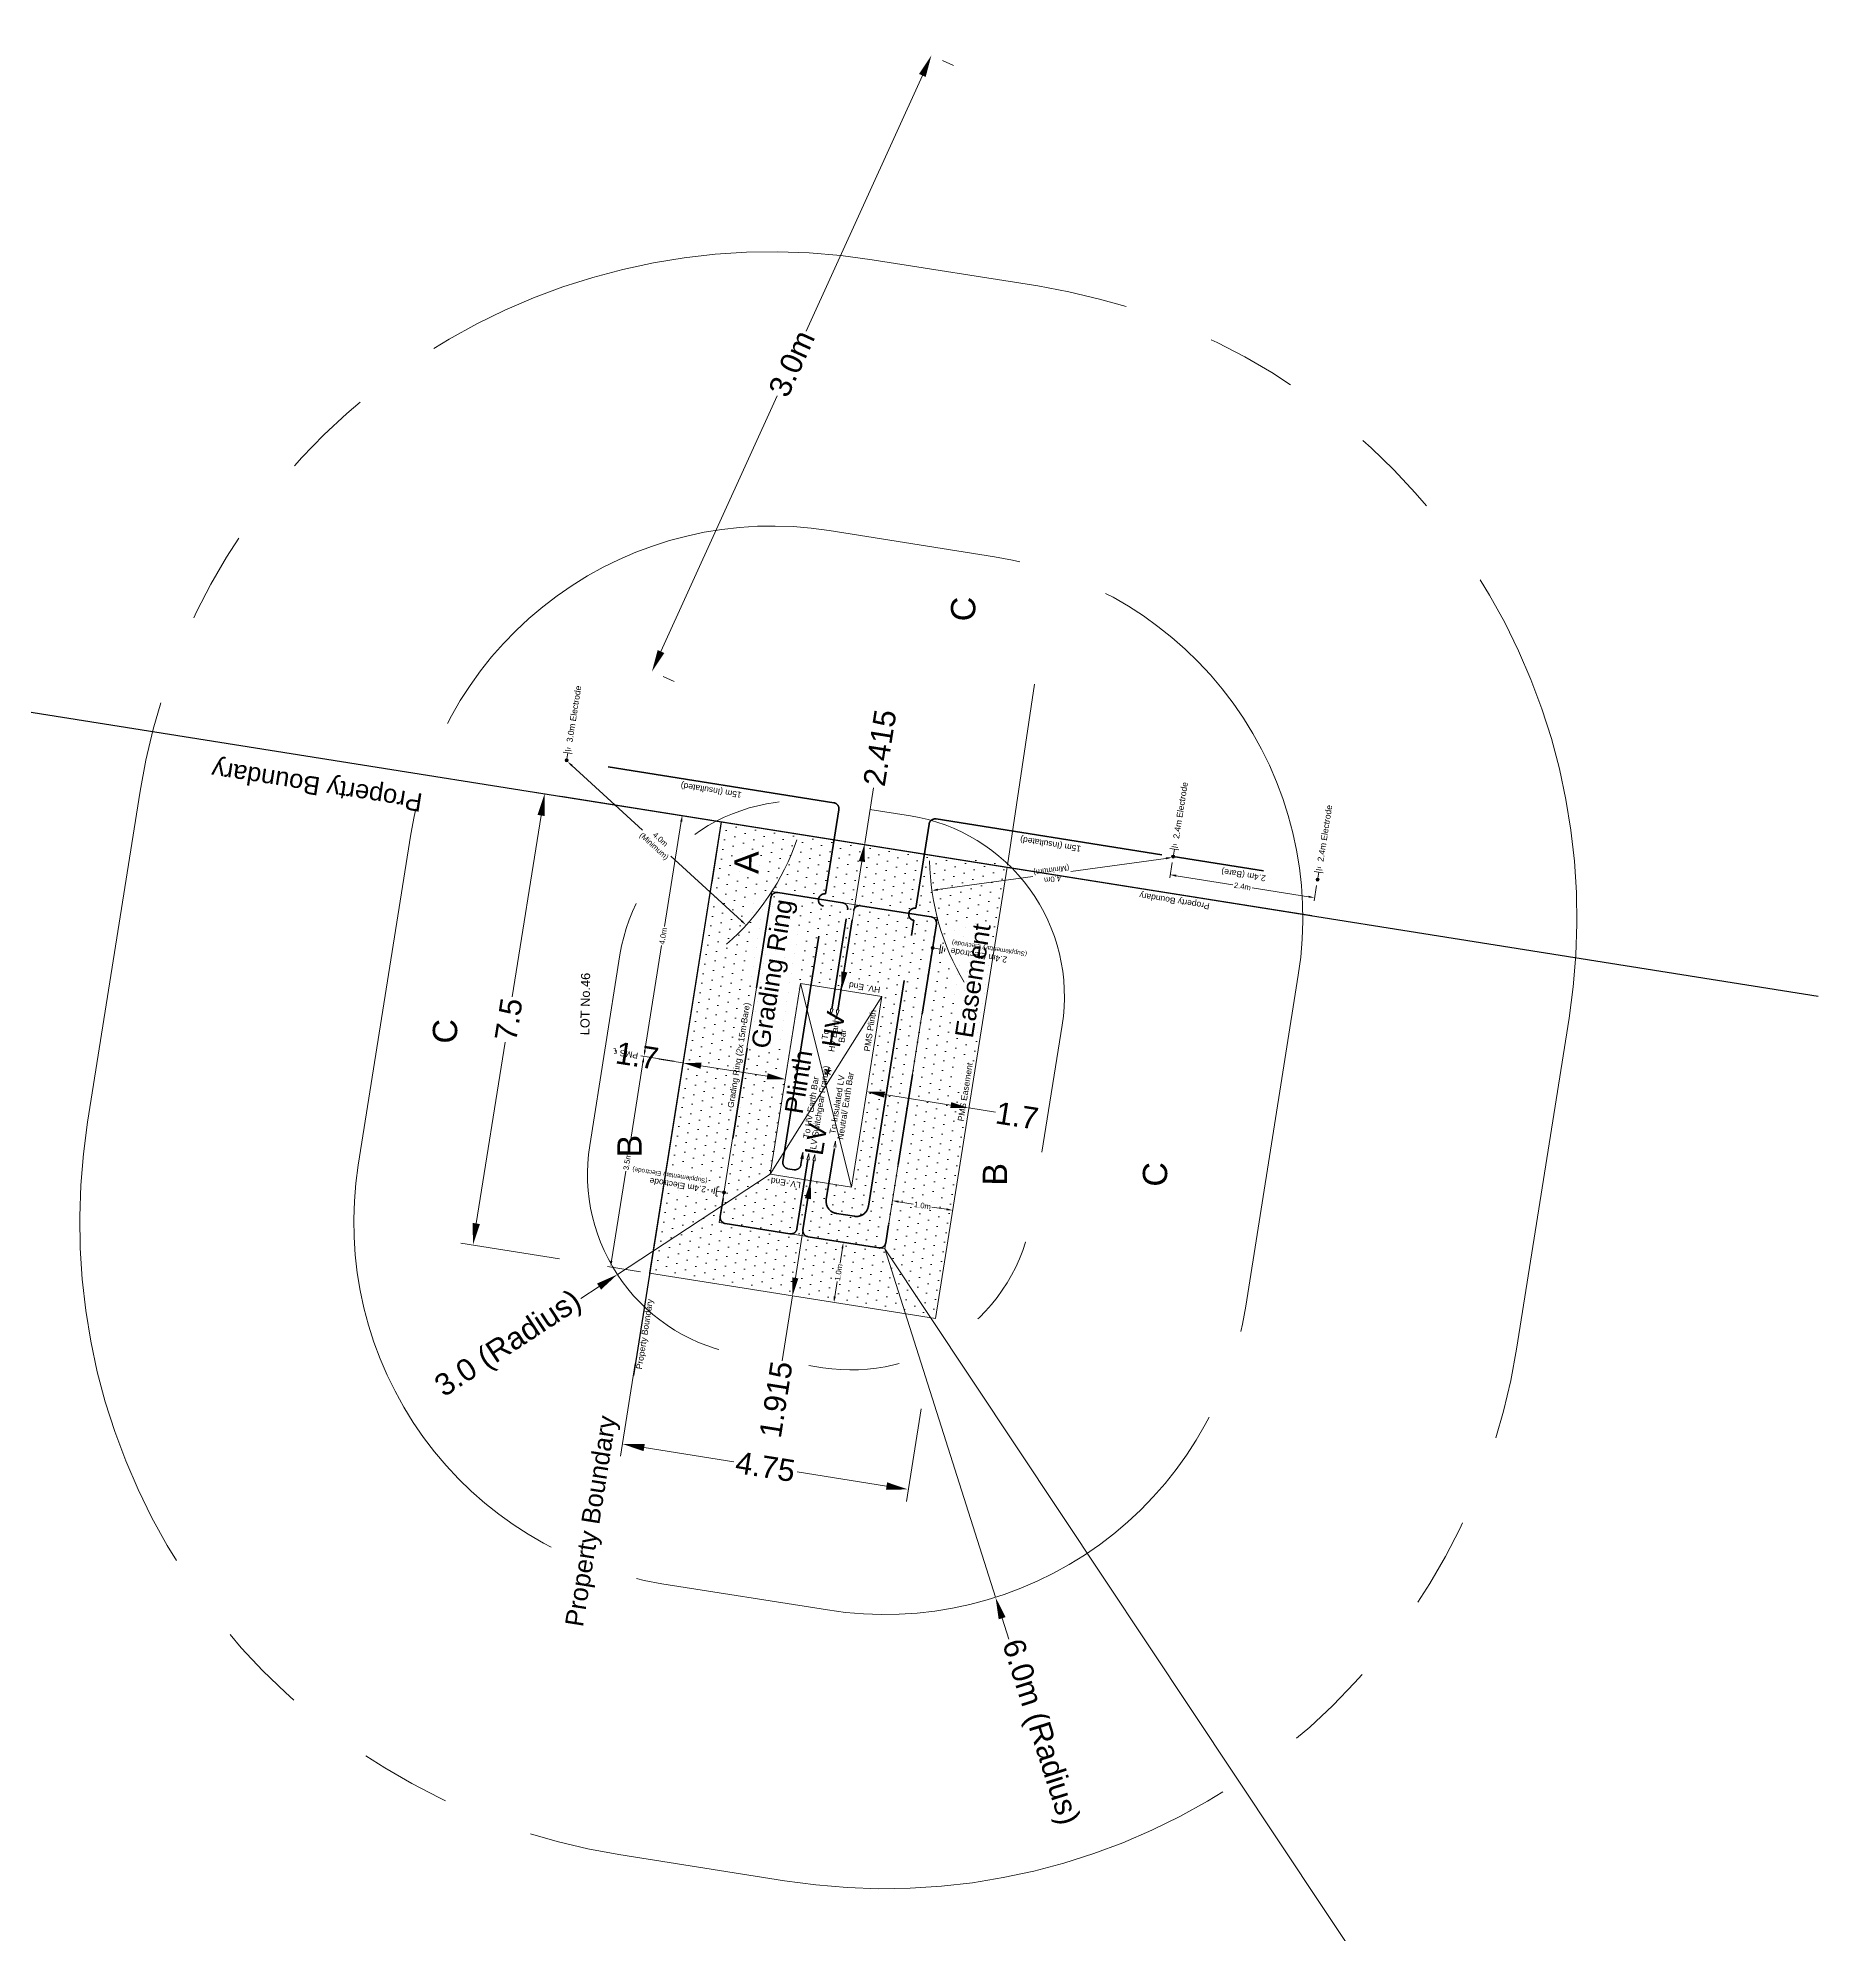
# Model space of a CAD drawing. Header units: metres. Extents: x 268626 to 271256, y 6186812 to 6188765.
# Drawn here: x 270674.22 to 270703.75, y 6187497.05 to 6187528.16 of the extents above; entities that cross this region are included whole.
import ezdxf

# ---------------------------------------------------------------- set-up
doc = ezdxf.new("R2010")
doc.units = ezdxf.units.M
for name, pattern in [('Dash', [5, 3, -2]), ('PHANTOM', [2.5, 1.25, -0.25, 0.25, -0.25, 0.25, -0.25]), ('PHANTOMX2', [5, 2.5, -0.5, 0.5, -0.5, 0.5, -0.5])]:
    doc.linetypes.add(name, pattern=pattern)
doc.layers.add('_User Miscellaneous10', color=252, linetype='Continuous', lineweight=13, plot=False, transparency=0.5)
doc.layers.add('_User Miscellaneous7', color=91, linetype='Continuous', lineweight=13)
doc.layers.add('_User Miscellaneous9', color=65, linetype='Continuous', lineweight=13)
doc.layers.add('Notes', color=7, linetype='Continuous')
doc.styles.add('iecARIAL', font='arial.ttf', dxfattribs={"height": 2})
doc.styles.get("Standard").update_dxf_attribs({"font": 'arial.ttf'})
doc.linetypes.add('Cable E UG', pattern='A,6,-0.5,["E",Standard,S=1.7,R=0,X=0.5,Y=-1],-2.9', length=9.4)
doc.dimstyles.new('1.8mm_1_200 (Easements)', dxfattribs={"dimtxt": 0.36, "dimasz": 0.36, "dimexe": 0.2, "dimexo": 0.4, "dimgap": 0.05, "dimtad": 0, "dimlfac": -1, "dimzin": 12, "dimdsep": 46, "dimtxsty": 'Standard', "dimcen": 1, "dimclrd": 7, "dimclre": 7, "dimclrt": 7, "dimadec": 1, "dimazin": 3, "dimtfac": 1, "dimtmove": 0, "dimatfit": 3, "dimfxl": 1, "dimtolj": 1, "dimtzin": 0, "dimlwd": -1, "dimlwe": -1, "dimarcsym": 0})
doc.dimstyles.new('1.8mm_1_50 (Earthing)', dxfattribs={"dimtxt": 0.09, "dimasz": 0.1, "dimexe": 0.05, "dimexo": 0.15, "dimgap": 0.025, "dimtad": 0, "dimtoh": 1, "dimdec": 3, "dimlfac": -1, "dimzin": 12, "dimdsep": 46, "dimtxsty": 'Standard', "dimcen": 1, "dimclrd": 7, "dimclre": 7, "dimclrt": 7, "dimadec": 3, "dimazin": 2, "dimtfac": 1, "dimtdec": 3, "dimtmove": 0, "dimatfit": 3, "dimfxl": 1, "dimtolj": 1, "dimtzin": 0, "dimlwd": -1, "dimlwe": -1, "dimarcsym": 0})

# ---------------------------------------------------------------- blocks, each defined once
blk = doc.blocks.new('*D281')
at = {"layer": '_User Miscellaneous7', "color": 0, "transparency": 16777216}
for p, q in [((270684.659, 6187511.373), (270684.117, 6187511.459)), ((270684.15, 6187511.352), (270683.916, 6187509.879)), ((270683.633, 6187508.093), (270683.867, 6187509.567)), ((270684.11, 6187507.916), (270683.567, 6187508.002))]:
    blk.add_line(p, q, dxfattribs=at)
for points in [[(270684.134, 6187511.355), (270684.167, 6187511.35), (270684.166, 6187511.451)], [(270683.616, 6187508.096), (270683.649, 6187508.09), (270683.617, 6187507.994)]]:
    blk.add_solid(points, dxfattribs=at)
at = {"layer": 'Defpoints', "color": 0, "transparency": 16777216}
for p in [(270684.166, 6187511.451), (270684.807, 6187511.349), (270684.258, 6187507.892)]:
    blk.add_point(p, dxfattribs=at)
at = {"layer": '_User Miscellaneous7', "color": 0, "transparency": 16777216, "insert": (270683.891, 6187509.723), "char_height": 0.09, "attachment_point": 5, "rotation": 80.9737}
blk.add_mtext('\\A1;3.5m', dxfattribs=at)
blk = doc.blocks.new('*D282')
at = {"layer": '_User Miscellaneous7', "color": 0, "transparency": 16777216}
for p, q in [((270685.287, 6187515.323), (270684.744, 6187515.409)), ((270684.778, 6187515.303), (270684.505, 6187513.584)), ((270684.182, 6187511.55), (270684.455, 6187513.268)), ((270684.659, 6187511.373), (270684.117, 6187511.459))]:
    blk.add_line(p, q, dxfattribs=at)
for points in [[(270684.761, 6187515.305), (270684.794, 6187515.3), (270684.793, 6187515.401)], [(270684.165, 6187511.552), (270684.198, 6187511.547), (270684.166, 6187511.451)]]:
    blk.add_solid(points, dxfattribs=at)
at = {"layer": 'Defpoints', "color": 0, "transparency": 16777216}
for p in [(270684.793, 6187515.401), (270685.435, 6187515.3), (270684.807, 6187511.349)]:
    blk.add_point(p, dxfattribs=at)
at = {"layer": '_User Miscellaneous7', "color": 0, "transparency": 16777216, "insert": (270684.48, 6187513.426), "char_height": 0.09, "attachment_point": 5, "rotation": 80.9737}
blk.add_mtext('\\A1;4.0m', dxfattribs=at)
blk = doc.blocks.new('*D283')
at = {"layer": '_User Miscellaneous7', "color": 0, "transparency": 16777216}
for p, q in [((270692.734, 6187514.7), (270691.175, 6187514.487)), ((270688.991, 6187514.188), (270690.55, 6187514.401))]:
    blk.add_line(p, q, dxfattribs=at)
for points in [[(270692.732, 6187514.717), (270692.736, 6187514.684), (270692.833, 6187514.714)], [(270688.989, 6187514.204), (270688.993, 6187514.171), (270688.892, 6187514.174)]]:
    blk.add_solid(points, dxfattribs=at)
at = {"layer": 'Defpoints', "color": 0, "transparency": 16777216}
for p in [(270692.833, 6187514.714), (270692.833, 6187514.714), (270688.892, 6187514.174)]:
    blk.add_point(p, dxfattribs=at)
at = {"layer": '_User Miscellaneous7', "color": 0, "transparency": 16777216, "insert": (270690.862, 6187514.444), "char_height": 0.09, "attachment_point": 5, "rotation": 187.7929}
blk.add_mtext('\\A1;4.0m\\P(Minimum)', dxfattribs=at)
blk = doc.blocks.new('*U258')
at = {"layer": '_User Miscellaneous7'}
h = blk.add_hatch(color=256, dxfattribs=at)
h.dxf.hatch_style = 1
h.paths.add_polyline_path([(0, 0.025, 1), (0, -0.025, 1)])
h = blk.add_hatch(color=256, dxfattribs=at)
h.dxf.hatch_style = 1
h.paths.add_polyline_path([(0, 0.025, 1), (0, -0.025, 1)])
for p, q in [((0.025, 0), (0.125, 0)), ((0.125, -0.075), (0.125, 0.075)), ((0.1625, -0.05), (0.1625, 0.05)), ((0.2, -0.025), (0.2, 0.025))]:
    blk.add_line(p, q, dxfattribs=at)
blk.add_circle((0, 0), 0.025, dxfattribs=at)
at = {"layer": '_User Miscellaneous7', "color": 7, "insert": (0.3, 0), "char_height": 0.1, "attachment_point": 4, "style": 'iecARIAL'}
blk.add_mtext('2.4m Electrode', dxfattribs=at)
blk = doc.blocks.new('*D284')
at = {"layer": '_User Miscellaneous7', "color": 0, "transparency": 16777216}
for p, q in [((270682.984, 6187516.222), (270684.144, 6187515.161)), ((270685.769, 6187513.673), (270684.609, 6187514.734))]:
    blk.add_line(p, q, dxfattribs=at)
for points in [[(270682.995, 6187516.235), (270682.973, 6187516.21), (270682.91, 6187516.29)], [(270685.78, 6187513.685), (270685.757, 6187513.66), (270685.842, 6187513.605)]]:
    blk.add_solid(points, dxfattribs=at)
at = {"layer": 'Defpoints', "color": 0, "transparency": 16777216}
for p in [(270682.91, 6187516.29), (270682.91, 6187516.29), (270685.842, 6187513.605)]:
    blk.add_point(p, dxfattribs=at)
at = {"layer": '_User Miscellaneous7', "color": 0, "transparency": 16777216, "insert": (270684.376, 6187514.948), "char_height": 0.09, "attachment_point": 5, "rotation": 317.5223}
blk.add_mtext('\\A1;4.0m\\P(Minimum)', dxfattribs=at)
blk = doc.blocks.new('*D285')
at = {"layer": '_User Miscellaneous7', "color": 0, "transparency": 16777216}
for p, q in [((270687.424, 6187508.301), (270687.385, 6187508.058)), ((270687.298, 6187507.511), (270687.337, 6187507.754))]:
    blk.add_line(p, q, dxfattribs=at)
for points in [[(270687.407, 6187508.303), (270687.44, 6187508.298), (270687.44, 6187508.4)], [(270687.282, 6187507.513), (270687.315, 6187507.508), (270687.283, 6187507.412)]]:
    blk.add_solid(points, dxfattribs=at)
at = {"layer": 'Defpoints', "color": 0, "transparency": 16777216}
for p in [(270687.44, 6187508.4), (270687.44, 6187508.4), (270687.283, 6187507.412)]:
    blk.add_point(p, dxfattribs=at)
at = {"layer": '_User Miscellaneous7', "color": 0, "transparency": 16777216, "insert": (270687.361, 6187507.906), "char_height": 0.09, "attachment_point": 5, "rotation": 80.9737}
blk.add_mtext('\\A1;1.0m', dxfattribs=at)
blk = doc.blocks.new('*D286')
at = {"layer": '_User Miscellaneous7', "color": 0, "transparency": 16777216}
for p, q in [((270688.343, 6187509.066), (270688.586, 6187509.027)), ((270689.133, 6187508.941), (270688.89, 6187508.979))]:
    blk.add_line(p, q, dxfattribs=at)
for points in [[(270688.346, 6187509.083), (270688.34, 6187509.05), (270688.244, 6187509.082)], [(270689.136, 6187508.957), (270689.13, 6187508.924), (270689.232, 6187508.925)]]:
    blk.add_solid(points, dxfattribs=at)
at = {"layer": 'Defpoints', "color": 0, "transparency": 16777216}
for p in [(270688.276, 6187509.279), (270688.244, 6187509.082), (270689.263, 6187509.122)]:
    blk.add_point(p, dxfattribs=at)
at = {"layer": '_User Miscellaneous7', "color": 0, "transparency": 16777216, "insert": (270688.738, 6187509.003), "char_height": 0.09, "attachment_point": 5, "rotation": 350.9737}
blk.add_mtext('\\A1;1.0m', dxfattribs=at)
blk = doc.blocks.new('*D287')
at = {"layer": '_User Miscellaneous7', "color": 0, "transparency": 16777216}
for p, q in [((270692.837, 6187514.63), (270692.798, 6187514.381)), ((270692.905, 6187514.415), (270693.834, 6187514.267)), ((270695.077, 6187514.07), (270694.148, 6187514.217)), ((270695.208, 6187514.253), (270695.168, 6187514.005))]:
    blk.add_line(p, q, dxfattribs=at)
for points in [[(270692.907, 6187514.431), (270692.902, 6187514.398), (270692.806, 6187514.431)], [(270695.08, 6187514.086), (270695.075, 6187514.053), (270695.176, 6187514.054)]]:
    blk.add_solid(points, dxfattribs=at)
at = {"layer": 'Defpoints', "color": 0, "transparency": 16777216}
for p in [(270692.853, 6187514.729), (270692.806, 6187514.431), (270695.223, 6187514.352)]:
    blk.add_point(p, dxfattribs=at)
at = {"layer": '_User Miscellaneous7', "color": 0, "transparency": 16777216, "insert": (270693.991, 6187514.242), "char_height": 0.09, "attachment_point": 5, "rotation": 350.9737}
blk.add_mtext('\\A1;2.4m', dxfattribs=at)
blk = doc.blocks.new('*U298')
at = {"layer": '_User Miscellaneous7'}
h = blk.add_hatch(color=256, dxfattribs=at)
h.dxf.hatch_style = 1
h.paths.add_polyline_path([(0.025, 0, 1), (-0.025, 0, 1)])
h = blk.add_hatch(color=256, dxfattribs=at)
h.dxf.hatch_style = 1
h.paths.add_polyline_path([(0.025, 0, 1), (-0.025, 0, 1)])
for p, q in [((-0.075, -0.125), (0.075, -0.125)), ((-0.05, -0.1625), (0.05, -0.1625)), ((-0.025, -0.2), (0.025, -0.2)), ((0, -0.025), (0, -0.125))]:
    blk.add_line(p, q, dxfattribs=at)
blk.add_circle((0, 0), 0.025, dxfattribs=at)
at = {"layer": '_User Miscellaneous7', "color": 7, "attachment_point": 4, "rotation": 270, "style": 'iecARIAL'}
for s, insert, char_height in [('(Supplementary Electrode)', (-0.15, -0.3), 0.075), ('2.4m Electrode', (0, -0.3), 0.1)]:
    blk.add_mtext(s, dxfattribs=dict(at, insert=insert, char_height=char_height))
blk = doc.blocks.new('*U299')
at = {"layer": '_User Miscellaneous7'}
h = blk.add_hatch(color=256, dxfattribs=at)
h.dxf.hatch_style = 1
h.paths.add_polyline_path([(0.025, 0, -1), (-0.025, 0, -1)])
h = blk.add_hatch(color=256, dxfattribs=at)
h.dxf.hatch_style = 1
h.paths.add_polyline_path([(0.025, 0, -1), (-0.025, 0, -1)])
for p, q in [((-0.075, 0.125), (0.075, 0.125)), ((-0.05, 0.1625), (0.05, 0.1625)), ((-0.025, 0.2), (0.025, 0.2)), ((0, 0.025), (0, 0.125))]:
    blk.add_line(p, q, dxfattribs=at)
blk.add_circle((0, 0), 0.025, dxfattribs=at)
at = {"layer": '_User Miscellaneous7', "color": 7, "attachment_point": 6, "rotation": 270, "style": 'iecARIAL'}
for s, insert, char_height in [('(Supplementary Electrode)', (-0.15, 0.3), 0.075), ('2.4m Electrode', (0, 0.3), 0.1)]:
    blk.add_mtext(s, dxfattribs=dict(at, insert=insert, char_height=char_height))
blk = doc.blocks.new('*D294')
at = {"layer": '_User Miscellaneous9', "color": 7, "transparency": 16777216}
for p, q in [((270688.116, 6187510.823), (270689.202, 6187510.651)), ((270689.498, 6187510.604), (270689.935, 6187510.535))]:
    blk.add_line(p, q, dxfattribs=at)
for points in [[(270688.124, 6187510.873), (270688.108, 6187510.774), (270687.819, 6187510.871)], [(270689.21, 6187510.7), (270689.194, 6187510.601), (270689.498, 6187510.604)]]:
    blk.add_solid(points, dxfattribs=at)
at = {"layer": 'Defpoints', "color": 0, "transparency": 16777216}
for p in [(270687.819, 6187510.871), (270689.498, 6187510.604), (270689.498, 6187510.604)]:
    blk.add_point(p, dxfattribs=at)
at = {"layer": '_User Miscellaneous9', "color": 7, "lineweight": 15, "transparency": 16777216, "insert": (270690.291, 6187510.478), "char_height": 0.36, "attachment_point": 5, "rotation": 350.9737}
blk.add_mtext('\\A1;1.7', dxfattribs=at)
blk = doc.blocks.new('*D295')
at = {"layer": '_User Miscellaneous9', "color": 7, "transparency": 16777216}
for p, q in [((270686.857, 6187509.115), (270686.651, 6187507.816)), ((270686.604, 6187507.52), (270686.434, 6187506.454))]:
    blk.add_line(p, q, dxfattribs=at)
for points in [[(270686.808, 6187509.123), (270686.907, 6187509.107), (270686.904, 6187509.411)], [(270686.601, 6187507.824), (270686.7, 6187507.808), (270686.604, 6187507.52)]]:
    blk.add_solid(points, dxfattribs=at)
at = {"layer": 'Defpoints', "color": 0, "transparency": 16777216}
for p in [(270686.904, 6187509.411), (270686.904, 6187509.411), (270686.604, 6187507.52)]:
    blk.add_point(p, dxfattribs=at)
at = {"layer": '_User Miscellaneous9', "color": 7, "lineweight": 15, "transparency": 16777216, "insert": (270686.334, 6187505.82), "char_height": 0.36, "attachment_point": 5, "rotation": 80.9737}
blk.add_mtext('\\A1;1.915', dxfattribs=at)
blk = doc.blocks.new('*D288')
at = {"layer": '_User Miscellaneous9', "color": 7, "transparency": 16777216}
for p, q in [((270684.806, 6187511.343), (270684.41, 6187511.406)), ((270686.189, 6187511.124), (270685.103, 6187511.296))]:
    blk.add_line(p, q, dxfattribs=at)
for points in [[(270685.111, 6187511.346), (270685.095, 6187511.247), (270684.806, 6187511.343)], [(270686.197, 6187511.173), (270686.181, 6187511.074), (270686.485, 6187511.077)]]:
    blk.add_solid(points, dxfattribs=at)
at = {"layer": 'Defpoints', "color": 0, "transparency": 16777216}
for p in [(270684.807, 6187511.349), (270686.485, 6187511.077), (270686.486, 6187511.082)]:
    blk.add_point(p, dxfattribs=at)
at = {"layer": '_User Miscellaneous9', "color": 7, "lineweight": 15, "transparency": 16777216, "insert": (270684.054, 6187511.463), "char_height": 0.36, "attachment_point": 5, "rotation": 350.9737}
blk.add_mtext('\\A1;1.7', dxfattribs=at)
blk = doc.blocks.new('*D289')
at = {"layer": '_User Miscellaneous9', "color": 7, "transparency": 16777216}
for p, q in [((270687.789, 6187514.944), (270687.935, 6187515.86)), ((270687.455, 6187512.837), (270687.742, 6187514.648))]:
    blk.add_line(p, q, dxfattribs=at)
for points in [[(270687.693, 6187514.656), (270687.792, 6187514.64), (270687.789, 6187514.944)], [(270687.406, 6187512.845), (270687.504, 6187512.829), (270687.408, 6187512.541)]]:
    blk.add_solid(points, dxfattribs=at)
at = {"layer": 'Defpoints', "color": 0, "transparency": 16777216}
for p in [(270687.783, 6187514.945), (270687.789, 6187514.944), (270687.402, 6187512.542)]:
    blk.add_point(p, dxfattribs=at)
at = {"layer": '_User Miscellaneous9', "color": 7, "lineweight": 15, "transparency": 16777216, "insert": (270688.039, 6187516.514), "char_height": 0.36, "attachment_point": 5, "rotation": 80.9769}
blk.add_mtext('\\A1;2.415', dxfattribs=at)
blk = doc.blocks.new('*D290')
at = {"layer": '_User Miscellaneous9', "color": 7, "transparency": 16777216}
for p, q in [((270683.953, 6187515.535), (270682.336, 6187515.791)), ((270682.477, 6187515.405), (270682.005, 6187512.429)), ((270681.414, 6187508.708), (270681.886, 6187511.684)), ((270682.777, 6187508.127), (270681.16, 6187508.384))]:
    blk.add_line(p, q, dxfattribs=at)
for points in [[(270682.418, 6187515.414), (270682.536, 6187515.395), (270682.534, 6187515.76)], [(270681.355, 6187508.718), (270681.473, 6187508.699), (270681.358, 6187508.353)]]:
    blk.add_solid(points, dxfattribs=at)
at = {"layer": 'Defpoints', "color": 0, "transparency": 16777216}
for p in [(270685.435, 6187515.3), (270681.358, 6187508.353), (270684.259, 6187507.892)]:
    blk.add_point(p, dxfattribs=at)
at = {"layer": '_User Miscellaneous9', "color": 7, "lineweight": 15, "transparency": 16777216, "insert": (270681.946, 6187512.056), "char_height": 0.36, "attachment_point": 5, "rotation": 80.9793}
blk.add_mtext('\\A1;7.5', dxfattribs=at)
blk = doc.blocks.new('*D291')
at = {"layer": '_User Miscellaneous9', "color": 7, "transparency": 16777216}
for p, q in [((270684.024, 6187506.41), (270683.782, 6187504.891)), ((270688.714, 6187505.666), (270688.473, 6187504.146)), ((270684.169, 6187505.032), (270685.639, 6187504.799)), ((270688.149, 6187504.4), (270686.679, 6187504.634))]:
    blk.add_line(p, q, dxfattribs=at)
for points in [[(270684.179, 6187505.091), (270684.16, 6187504.973), (270683.814, 6187505.089)], [(270688.158, 6187504.46), (270688.139, 6187504.341), (270688.504, 6187504.344)]]:
    blk.add_solid(points, dxfattribs=at)
at = {"layer": 'Defpoints', "color": 0, "transparency": 16777216}
for p in [(270684.259, 6187507.892), (270688.949, 6187507.147), (270683.814, 6187505.089)]:
    blk.add_point(p, dxfattribs=at)
at = {"layer": '_User Miscellaneous9', "color": 7, "lineweight": 15, "transparency": 16777216, "insert": (270686.159, 6187504.716), "char_height": 0.36, "attachment_point": 5, "rotation": 350.9793}
blk.add_mtext('\\A1;4.75', dxfattribs=at)
blk = doc.blocks.new('*D292')
at = {"layer": '_User Miscellaneous9', "color": 7, "transparency": 16777216}
for p, q in [((270688.736, 6187527.549), (270686.831, 6187523.352)), ((270689.249, 6187527.711), (270689.066, 6187527.794)), ((270684.445, 6187518.095), (270686.35, 6187522.291)), ((270684.661, 6187517.601), (270684.479, 6187517.684))]:
    blk.add_line(p, q, dxfattribs=at)
for points in [[(270688.681, 6187527.573), (270688.79, 6187527.524), (270688.884, 6187527.876)], [(270684.391, 6187518.119), (270684.5, 6187518.07), (270684.297, 6187517.767)]]:
    blk.add_solid(points, dxfattribs=at)
at = {"layer": 'Defpoints', "color": 0, "transparency": 16777216}
for p in [(270688.884, 6187527.876), (270684.297, 6187517.767), (270684.297, 6187517.767)]:
    blk.add_point(p, dxfattribs=at)
at = {"layer": '_User Miscellaneous9', "color": 7, "lineweight": 15, "transparency": 16777216, "insert": (270686.591, 6187522.822), "char_height": 0.36, "attachment_point": 5, "rotation": 65.5921}
blk.add_mtext('\\A1;3.0m', dxfattribs=at)
blk = doc.blocks.new('*D296')
at = {"layer": '_User Miscellaneous9', "color": 7, "transparency": 16777216}
for p, q in [((270686.238, 6187509.517), (270683.729, 6187507.871)), ((270683.128, 6187507.476), (270683.429, 6187507.673))]:
    blk.add_line(p, q, dxfattribs=at)
blk.add_solid([(270683.396, 6187507.723), (270683.461, 6187507.623), (270683.729, 6187507.871)], dxfattribs=at)
at = {"layer": 'Defpoints', "color": 0, "transparency": 16777216}
for p in [(270686.238, 6187509.517), (270683.729, 6187507.871)]:
    blk.add_point(p, dxfattribs=at)
at = {"layer": '_User Miscellaneous9', "color": 7, "lineweight": 15, "transparency": 16777216, "insert": (270681.957, 6187506.708), "char_height": 0.36, "attachment_point": 5, "rotation": 33.2773}
blk.add_mtext('\\A1;3.0 (Radius)', dxfattribs=at)
blk = doc.blocks.new('*D297')
at = {"layer": '_User Miscellaneous9', "color": 7, "transparency": 16777216}
for p, q in [((270688.119, 6187508.292), (270704.735, 6187483.314)), ((270705.134, 6187482.714), (270704.934, 6187483.014))]:
    blk.add_line(p, q, dxfattribs=at)
blk.add_solid([(270704.984, 6187483.047), (270704.884, 6187482.981), (270704.735, 6187483.314)], dxfattribs=at)
at = {"layer": 'Defpoints', "color": 0, "transparency": 16777216}
for p in [(270688.119, 6187508.292), (270704.735, 6187483.314)]:
    blk.add_point(p, dxfattribs=at)
at = {"layer": '_User Miscellaneous9', "color": 7, "lineweight": 15, "transparency": 16777216, "insert": (270705.987, 6187481.432), "char_height": 0.36, "attachment_point": 5, "rotation": 303.6336}
blk.add_mtext('\\A1;30.0 (Radius)', dxfattribs=at)
blk = doc.blocks.new('*D293')
at = {"layer": '_User Miscellaneous9', "color": 7, "ltscale": 0.1, "transparency": 16777216}
for p, q in [((270688.119, 6187508.292), (270689.937, 6187502.574)), ((270690.155, 6187501.888), (270690.046, 6187502.231))]:
    blk.add_line(p, q, dxfattribs=at)
blk.add_solid([(270690.103, 6187502.249), (270689.989, 6187502.213), (270689.937, 6187502.574)], dxfattribs=at)
at = {"layer": 'Defpoints', "color": 0, "ltscale": 0.1, "transparency": 16777216}
for p in [(270688.119, 6187508.292), (270689.937, 6187502.574)]:
    blk.add_point(p, dxfattribs=at)
at = {"layer": '_User Miscellaneous9', "color": 7, "ltscale": 0.1, "transparency": 16777216, "insert": (270690.643, 6187500.353), "char_height": 0.36, "attachment_point": 5, "rotation": 287.6418}
blk.add_mtext('\\A1;6.0m (Radius)', dxfattribs=at)

msp = doc.modelspace()

# ---------------------------------------------------------------- hatches: boundary and pattern name
at = {"layer": '_User Miscellaneous7'}
h = msp.add_hatch(color=256, dxfattribs=at)
h.dxf.hatch_style = 1
h.paths.add_polyline_path([(270682.8712, 6187516.3143, 1), (270682.9206, 6187516.3065, 1)])
h = msp.add_hatch(color=256, dxfattribs=at)
h.dxf.hatch_style = 1
h.paths.add_polyline_path([(270682.8712, 6187516.3143, 1), (270682.9206, 6187516.3065, 1)])
at = {"layer": '_User Miscellaneous7', "transparency": 33554534}
h = msp.add_hatch(dxfattribs=at)
h.set_pattern_fill('DOTS', color=256, scale=0.1, angle=80.97366)
h.set_pattern_definition([(80.9737, (270688.9815, 6187513.72354), (-0.144331, 0.103298), [0, -0.15875])])
h.paths.add_polyline_path([(270685.4348, 6187515.2995), (270684.2582, 6187507.8924), (270688.9493, 6187507.1471), (270690.1315, 6187514.5905)])
h.paths.add_polyline_path([(270686.2375, 6187509.5169), (270686.7349, 6187512.6477), (270688.0682, 6187512.4359), (270687.5708, 6187509.3051)], flags=16)
edge = h.paths.add_edge_path(flags=0)
edge.add_arc((270687.1921, 6187511.2233), 0.005, 170.97366, 350.97366)
edge.add_arc((270687.1921, 6187511.2233), 0.005, 350.97366, 530.97366)
at = {"layer": '_User Miscellaneous7'}
h = msp.add_hatch(dxfattribs=at)
h.set_pattern_fill('ANGLE', color=256, angle=80.97366)
h.set_pattern_definition([(80.97, (270687.5354, 6187511.4726), (-6.8985, 1.096), [5.08, -1.905]), (170.97, (270687.5354, 6187511.4726), (-1.096, -6.8985), [5.08, -1.905])])
h.paths.add_polyline_path([(270687.2305, 6187512.2298), (270687.27, 6187512.2235), (270687.2345, 6187512.1279)])
h = msp.add_hatch(dxfattribs=at)
h.set_pattern_fill('ANGLE', color=256, angle=80.97366)
h.set_pattern_definition([(80.97, (270687.634, 6187511.457), (-6.8985, 1.096), [5.08, -1.905]), (170.97, (270687.634, 6187511.457), (-1.096, -6.8985), [5.08, -1.905])])
h.paths.add_polyline_path([(270687.3292, 6187512.2141), (270687.3687, 6187512.2078), (270687.3333, 6187512.1122)])
h = msp.add_hatch(dxfattribs=at)
h.set_pattern_fill('ANGLE', color=256, angle=80.97366)
h.set_pattern_definition([(80.97, (270687.405, 6187511.291), (-6.8985, 1.096), [5.08, -1.905]), (170.97, (270687.405, 6187511.291), (-1.096, -6.8985), [5.08, -1.905])])
h.paths.add_polyline_path([(270686.7395, 6187509.7765), (270686.779, 6187509.7702), (270686.7749, 6187509.8721)])
h = msp.add_hatch(dxfattribs=at)
h.set_pattern_fill('ANGLE', color=256, angle=80.97366)
h.set_pattern_definition([(80.97, (270687.504, 6187511.275), (-6.8985, 1.096), [5.08, -1.905]), (170.97, (270687.504, 6187511.275), (-1.096, -6.8985), [5.08, -1.905])])
h.paths.add_polyline_path([(270686.8382, 6187509.7608), (270686.8777, 6187509.7545), (270686.8737, 6187509.8564)])
h = msp.add_hatch(dxfattribs=at)
h.set_pattern_fill('ANGLE', color=256, angle=80.97366)
h.set_pattern_definition([(80.97, (270687.603, 6187511.2594), (-6.8985, 1.096), [5.08, -1.905]), (170.97, (270687.603, 6187511.2594), (-1.096, -6.8985), [5.08, -1.905])])
h.paths.add_polyline_path([(270686.937, 6187509.7451), (270686.9765, 6187509.7388), (270686.9724, 6187509.8407)])
h = msp.add_hatch(dxfattribs=at)
h.set_pattern_fill('ANGLE', color=256, angle=80.97366)
h.set_pattern_definition([(80.97, (270687.941, 6187511.477), (-6.8985, 1.096), [5.08, -1.905]), (170.97, (270687.941, 6187511.477), (-1.096, -6.8985), [5.08, -1.905])])
h.paths.add_polyline_path([(270687.2753, 6187509.9624), (270687.3148, 6187509.9562), (270687.3107, 6187510.0581)])

# ---------------------------------------------------------------- linework, layer by layer
at = {"layer": '_User Miscellaneous10', "flags": 128}
msp.add_lwpolyline([(270690.1315, 6187514.5905), (270690.5793, 6187517.5568)], dxfattribs=at)
at = {"layer": '_User Miscellaneous7'}
for p, q in [((270682.9896, 6187516.4221), (270682.8415, 6187516.4456)), ((270682.9708, 6187516.463), (270682.872, 6187516.4787)), ((270682.8998, 6187516.3351), (270682.9155, 6187516.4338)), ((270682.952, 6187516.504), (270682.9026, 6187516.5118)), ((270688.0682, 6187512.4359), (270687.5708, 6187509.3052)), ((270687.2305, 6187512.2298), (270687.2345, 6187512.1279)), ((270687.2305, 6187512.2298), (270687.27, 6187512.2235)), ((270687.27, 6187512.2235), (270687.2345, 6187512.1279)), ((270687.3292, 6187512.2141), (270687.3687, 6187512.2078)), ((270687.3292, 6187512.2141), (270687.3333, 6187512.1122)), ((270687.3687, 6187512.2078), (270687.3333, 6187512.1122)), ((270686.7395, 6187509.7765), (270686.7749, 6187509.8721)), ((270686.779, 6187509.7702), (270686.7749, 6187509.8721)), ((270686.8382, 6187509.7608), (270686.8737, 6187509.8564)), ((270686.8777, 6187509.7545), (270686.8737, 6187509.8564)), ((270686.937, 6187509.7451), (270686.9724, 6187509.8407)), ((270686.9765, 6187509.7388), (270686.9724, 6187509.8407)), ((270687.2852, 6187509.9609), (270687.3107, 6187510.0581)), ((270687.3148, 6187509.9562), (270687.3107, 6187510.0581)), ((270686.7395, 6187509.7765), (270686.779, 6187509.7702)), ((270686.8382, 6187509.7608), (270686.8777, 6187509.7545)), ((270686.937, 6187509.7451), (270686.9765, 6187509.7388))]:
    msp.add_line(p, q, dxfattribs=at)
at = {"layer": '_User Miscellaneous7', "linetype": 'PHANTOM', "lineweight": 40, "ltscale": 3}
for points in [[(270686.7749, 6187509.8721), (270686.7435, 6187509.6746, -0.4142136), (270686.6291, 6187509.5915), (270686.5303, 6187509.6072, -0.4142136), (270686.4473, 6187509.7216), (270687.114, 6187513.919, -1), (270687.1454, 6187514.1165), (270687.3651, 6187515.4992, 0.4142136), (270687.282, 6187515.6136), (270682.8712, 6187516.3143)], [(270687.2923, 6187509.9418), (270687.1589, 6187509.1023, 0.4142136), (270687.3251, 6187508.8734), (270687.6213, 6187508.8263, 0.4142136), (270687.8502, 6187508.9925), (270688.5955, 6187513.6837, -1), (270688.6268, 6187513.8812), (270688.8465, 6187515.2638, -0.4142136), (270688.9609, 6187515.3469), (270692.8532, 6187514.7286)]]:
    msp.add_lwpolyline(points, format="xyb", dxfattribs=at)
at = {"layer": '_User Miscellaneous7', "linetype": 'Dash', "lineweight": 35, "ltscale": 0.5}
msp.add_lwpolyline([(270692.8532, 6187514.7286), (270695.1988, 6187514.356)], dxfattribs=at)
for points in [[(270687.2502, 6187512.2267), (270687.5091, 6187513.8562, 0.4142136), (270687.426, 6187513.9707), (270686.3643, 6187514.1393, 0.4142136), (270686.2499, 6187514.0563), (270685.4184, 6187508.8219, 0.4142136), (270685.5014, 6187508.7074), (270686.5631, 6187508.5388, 0.4142136), (270686.6776, 6187508.6219), (270686.858, 6187509.7576)], [(270687.349, 6187512.211), (270687.6078, 6187513.8405, -0.4142136), (270687.7223, 6187513.9236), (270688.8827, 6187513.7393, -0.4142136), (270688.9658, 6187513.6248), (270688.1343, 6187508.3905, -0.4142136), (270688.0199, 6187508.3074), (270686.8594, 6187508.4917, -0.4142136), (270686.7763, 6187508.6062), (270686.9568, 6187509.7419)]]:
    msp.add_lwpolyline(points, format="xyb", dxfattribs=at)
at = {"layer": '_User Miscellaneous7', "lineweight": 15, "flags": 128}
msp.add_lwpolyline([(270686.7349, 6187512.6477), (270686.7349, 6187512.6477), (270686.2376, 6187509.517), (270687.5708, 6187509.3052), (270688.0682, 6187512.4359)], close=True, dxfattribs=at)
at = {"layer": '_User Miscellaneous7'}
msp.add_circle((270682.8959, 6187516.3104), 0.025, dxfattribs=at)
at = {"layer": '_User Miscellaneous7', "color": 7, "lineweight": 15, "ltscale": 10}
for centre, start, end in [((270682.8959, 6187516.3104), 310.97366, 340.97366), ((270692.8532, 6187514.7286), 180.97366, 210.97366)]:
    msp.add_arc(centre, 4, start, end, dxfattribs=at)
at = {"layer": '_User Miscellaneous9'}
for p, q in [((270687.5708, 6187509.3051), (270686.7349, 6187512.6477)), ((270686.2375, 6187509.5169), (270688.0682, 6187512.4359)), ((270688.0682, 6187512.4359), (270687.5708, 6187509.3051))]:
    msp.add_line(p, q, dxfattribs=at)
at = {"layer": '_User Miscellaneous9', "linetype": 'PHANTOMX2', "ltscale": 3}
for points in [[(270683.412, 6187478.6632), (270680.696, 6187479.0946, -0.4142136), (270655.7742, 6187513.4298), (270656.6371, 6187518.8616, -0.4142136), (270690.9722, 6187543.7835), (270693.6882, 6187543.352, -0.4142136), (270718.61, 6187509.0169), (270717.7471, 6187503.585, -0.4142136)], [(270686.4713, 6187497.9217), (270683.7553, 6187498.3531, -0.4142136), (270675.0327, 6187510.3704), (270675.8956, 6187515.8023, -0.4142136), (270687.9129, 6187524.525), (270690.6288, 6187524.0935, -0.4142136), (270699.3515, 6187512.0762), (270698.4886, 6187506.6443, -0.4142136)], [(270687.1773, 6187502.366), (270684.4613, 6187502.7974, -0.4142136), (270679.477, 6187509.6644), (270680.3399, 6187515.0963, -0.4142136), (270687.2069, 6187520.0807), (270689.9228, 6187519.6492, -0.4142136), (270694.9072, 6187512.7822), (270694.0443, 6187507.3503, -0.4142136)]]:
    msp.add_lwpolyline(points, format="xyb", close=True, dxfattribs=at)
at = {"layer": '_User Miscellaneous9', "linetype": 'PHANTOMX2', "ltscale": 3, "flags": 128}
msp.add_lwpolyline([(270683.772, 6187513.1184), (270683.2747, 6187509.9876, 0.4142136), (270685.7669, 6187506.5541), (270687.1002, 6187506.3423, 0.4142136), (270690.5337, 6187508.8345), (270691.031, 6187511.9652, 0.4142136), (270688.5388, 6187515.3987), (270687.2056, 6187515.6105, 0.4142136)], format="xyb", close=True, dxfattribs=at)
at = {"layer": '_User Miscellaneous9', "linetype": 'Cable E UG', "ltscale": 0.25}
msp.add_lwpolyline([(270688.1186, 6187508.2917), (270685.4027, 6187508.7231), (270686.2656, 6187514.155), (270688.9815, 6187513.7235)], close=True, dxfattribs=at)
at = {"layer": '_User Miscellaneous9', "flags": 128}
msp.add_lwpolyline([(270686.7349, 6187512.6477), (270686.7349, 6187512.6477), (270686.2375, 6187509.5169), (270687.5708, 6187509.3051), (270688.0682, 6187512.4359)], close=True, dxfattribs=at)
at = {"layer": 'Defpoints'}
for p, q in [((270687.2415, 6187511.2155), (270687.1427, 6187511.2312)), ((270687.1999, 6187511.2727), (270687.1842, 6187511.1739))]:
    msp.add_line(p, q, dxfattribs=at)
at = {"layer": 'Defpoints', "ltscale": 10, "flags": 128}
for points in [[(270695.1293, 6187513.7595), (270682.8018, 6187515.7178)], [(270685.4348, 6187515.2995), (270683.9915, 6187506.2135)], [(270685.4348, 6187515.2995), (270685.2779, 6187514.3119)]]:
    msp.add_lwpolyline(points, dxfattribs=at)
at = {"layer": 'Defpoints', "lineweight": 15}
msp.add_lwpolyline([(270688.9493, 6187507.1472), (270684.2582, 6187507.8924), (270685.4348, 6187515.2995), (270690.126, 6187514.5543)], close=True, dxfattribs=at)
at = {"layer": 'Notes', "color": 1}
msp.add_line((270650.4219, 6187520.8578), (270703.4438, 6187512.44), dxfattribs=at)

# ---------------------------------------------------------------- block references
at = {"layer": '_User Miscellaneous7', "ltscale": 10}
for name, p, rotation in [('*U258', (270692.8532, 6187514.7286), 80.97366051138826), ('*U258', (270695.2235, 6187514.3521), 80.97366051138826), ('*U299', (270688.9031, 6187513.2298), 260.9736605113882), ('*U298', (270685.4811, 6187509.2169), 260.9736605113882)]:
    msp.add_blockref(name, p, dxfattribs=dict(at, rotation=rotation))

# ---------------------------------------------------------------- texts
at = {"layer": '_User Miscellaneous7', "color": 7, "insert": (270682.943, 6187516.6067), "char_height": 0.1, "attachment_point": 4, "rotation": 80.97366, "style": 'iecARIAL'}
msp.add_mtext('3.0m Electrode', dxfattribs=at)
at = {"layer": '_User Miscellaneous7', "color": 7, "attachment_point": 5, "line_spacing_factor": 0.84}
for s, insert, char_height, rotation in [('15m (Insultated)', (270685.2708, 6187515.8319), 0.1, 170.97366), ('15m (Insultated)', (270690.842, 6187514.9468), 0.1, 170.97366), ('2.4m (Bare)', (270694.0103, 6187514.4435), 0.1, 170.97366), ('Property Boundary', (270692.8761, 6187514.0162), 0.1, 170.97366), ('LOT No.46 ', (270683.2025, 6187512.3104), 0.15, 89.33251), ('HV. End', (270687.7876, 6187512.5818), 0.1, 170.97366), ('Grading Ring (2x 15m Bare)', (270685.7374, 6187511.4677), 0.1, 80.97366), ('To\\P HV Earth\\P Bar', (270687.2818, 6187511.7873), 0.1, 80.97366), ('PMS Plinth', (270687.8776, 6187511.8739), 0.1, 80.97366), ('PMS {\\fISOCPEUR|b0|i0|c0|p34;℄}', (270683.869, 6187511.4981), 0.1, 170.97366), ('To HV Earth Bar\\P(LV Switchgear Frame)', (270686.9913, 6187510.5971), 0.1, 80.97366), ('To Insulated LV \\PNeutral/ Earth Bar', (270687.4049, 6187510.6506), 0.1, 80.97366), ('PMS Easement', (270689.4389, 6187510.8664), 0.1, 80.97366), ('LV. End', (270686.4935, 6187509.3751), 0.1, 170.97366), ('Property Boundary', (270684.1894, 6187506.8908), 0.1, 80.97366)]:
    msp.add_mtext(s, dxfattribs=dict(at, insert=insert, char_height=char_height, rotation=rotation))
at = {"layer": '_User Miscellaneous9', "color": 7}
for s, height, rotation, p in [('C', 0.4, 89.33251, (270689.6034, 6187518.5884)), ('Property Boundary', 0.3, 170.97478, (270680.546, 6187515.7582)), ('A', 0.4, 89.33251, (270686.0458, 6187514.4431)), ('Grading Ring', 0.3, 80.97478, (270686.221, 6187511.5643)), ('Easement', 0.3, 80.97478, (270689.5633, 6187511.7376)), ('C', 0.4, 89.33251, (270681.0972, 6187511.6586)), ('LV           HV', 0.3, 80.97478, (270687.0973, 6187509.8123)), ('Plinth', 0.3, 80.97478, (270686.7688, 6187510.4913)), ('B', 0.4, 89.33251, (270684.126, 6187509.7894)), ('B', 0.4, 89.33251, (270690.1249, 6187509.327)), ('C', 0.4, 89.33251, (270692.7525, 6187509.3112)), ('Property Boundary', 0.3, 80.97478, (270683.163, 6187502.0763))]:
    msp.add_text(s, height=height, rotation=rotation, dxfattribs=at).set_placement(p)
at = {"layer": '_User Miscellaneous9', "color": 7, "insert": (270687.1921, 6187511.2233), "char_height": 0.2, "attachment_point": 5, "rotation": 170.97366}
msp.add_mtext('*', dxfattribs=at)

# ---------------------------------------------------------------- dimensions: what is measured, and where the dimension line sits
at = {"layer": '_User Miscellaneous7', "color": 7}
for p1, p2, picture, middle in [((270685.8425, 6187513.6052), (270682.9103, 6187516.29), '*D284', (270684.3764, 6187514.9476)), ((270688.8918, 6187514.1743), (270692.8331, 6187514.7137), '*D283', (270690.8625, 6187514.444))]:
    dim = msp.add_aligned_dim(p1=p1, p2=p2, distance=0, text='4.0m\\P(Minimum)', dimstyle='1.8mm_1_50 (Earthing)', override={"dimse1": 1, "dimse2": 1, "dimclrd": 0, "dimclre": 0, "dimclrt": 0}, dxfattribs=at)
    dim.commit()
    dim.dimension.update_dxf_attribs({"geometry": picture, "text_midpoint": middle})
for base, p1, p2, angle, text, override, picture, middle in [((270684.7935, 6187515.4014), (270684.8073, 6187511.3491), (270685.4348, 6187515.2995), 80.97366, '4.0m', {"dimclrd": 0, "dimclre": 0, "dimclrt": 0}, '*D282', (270684.4797, 6187513.4262)), ((270692.8058, 6187514.4305), (270695.2235, 6187514.3521), (270692.8532, 6187514.7286), 170.97366, '2.4m', {"dimexe": 0.05, "dimexo": 0.1, "dimse1": 0, "dimse2": 0, "dimclrd": 0, "dimclre": 0, "dimclrt": 0}, '*D287', (270693.991, 6187514.2422)), ((270684.1659, 6187511.4509), (270684.2582, 6187507.8924), (270684.8073, 6187511.3491), 80.97366, '3.5m', {"dimclrd": 0, "dimclre": 0, "dimclrt": 0}, '*D281', (270683.8914, 6187509.7226)), ((270688.2441, 6187509.0818), (270689.2631, 6187509.1224), (270688.2755, 6187509.2793), 170.97366, '1.0m', {"dimse1": 1, "dimse2": 1, "dimclrd": 0, "dimclre": 0, "dimclrt": 0}, '*D286', (270688.7379, 6187509.0033)), ((270687.4396, 6187508.3996), (270687.2827, 6187507.4119), (270687.4396, 6187508.3996), 80.97366, '1.0m', {"dimse1": 1, "dimse2": 1, "dimclrd": 0, "dimclre": 0, "dimclrt": 0}, '*D285', (270687.3612, 6187507.9057))]:
    dim = msp.add_linear_dim(base=base, p1=p1, p2=p2, angle=angle, text=text, dimstyle='1.8mm_1_50 (Earthing)', override=override, dxfattribs=at)
    dim.commit()
    dim.dimension.update_dxf_attribs({"geometry": picture, "text_midpoint": middle, "dimtype": 160})
at = {"layer": '_User Miscellaneous9', "lineweight": 15}
dim = msp.add_aligned_dim(p1=(270688.8843, 6187527.8764), p2=(270684.2967, 6187517.7667), distance=0, text='3.0m', dimstyle='1.8mm_1_200 (Easements)', dxfattribs=at)
dim.commit()
dim.dimension.update_dxf_attribs({"geometry": '*D292', "text_midpoint": (270686.5905, 6187522.8216)})
for base, p1, p2, angle, text, picture, middle in [((270687.7895, 6187514.944), (270687.4015, 6187512.5418), (270687.7831, 6187514.945), 80.97693, '2.415', '*D289', (270688.0387, 6187516.5136)), ((270686.9042, 6187509.411), (270686.6038, 6187507.5198), (270686.9042, 6187509.411), 80.97366, '1.915', '*D295', (270686.3338, 6187505.8202))]:
    dim = msp.add_linear_dim(base=base, p1=p1, p2=p2, angle=angle, text=text, dimstyle='1.8mm_1_200 (Easements)', override={"dimasz": 0.3, "dimse1": 1, "dimse2": 1}, dxfattribs=at)
    dim.commit()
    dim.dimension.update_dxf_attribs({"geometry": picture, "text_midpoint": middle, "dimtype": 161})
dim = msp.add_aligned_dim(p1=(270685.4348, 6187515.2995), p2=(270684.2589, 6187507.8923), distance=-2.9375, dimstyle='1.8mm_1_200 (Easements)', override={"dimexo": 1.5}, dxfattribs=at)
dim.commit()
dim.dimension.update_dxf_attribs({"geometry": '*D290', "text_midpoint": (270681.9456, 6187512.0565)})
for base, p1, p2, picture, middle in [((270686.4853, 6187511.0767), (270684.8073, 6187511.349), (270686.4862, 6187511.0823), '*D288', (270684.0537, 6187511.463)), ((270689.4984, 6187510.6038), (270687.8195, 6187510.8705), (270689.4984, 6187510.6038), '*D294', (270690.2909, 6187510.4779))]:
    dim = msp.add_linear_dim(base=base, p1=p1, p2=p2, angle=350.97366, dimstyle='1.8mm_1_200 (Easements)', override={"dimasz": 0.3, "dimse1": 1, "dimse2": 1}, dxfattribs=at)
    dim.commit()
    dim.dimension.update_dxf_attribs({"geometry": picture, "text_midpoint": middle, "dimtype": 161})
for center, mpoint, text, picture, middle in [((270686.2375, 6187509.5169), (270683.7295, 6187507.8709), '3.0 (Radius)', '*D296', (270681.9571, 6187506.7076)), ((270688.1186, 6187508.2917), (270704.735, 6187483.3138), '30.0 (Radius)', '*D297', (270705.9867, 6187481.4322))]:
    dim = msp.add_radius_dim(center=center, mpoint=mpoint, text=text, dimstyle='1.8mm_1_200 (Easements)', dxfattribs=at)
    dim.commit()
    dim.dimension.update_dxf_attribs({"geometry": picture, "text_midpoint": middle})
at = {"layer": '_User Miscellaneous9', "ltscale": 0.1}
dim = msp.add_radius_dim(center=(270688.1186, 6187508.2917), mpoint=(270689.937, 6187502.5738), text='6.0m (Radius)', dimstyle='1.8mm_1_200 (Easements)', dxfattribs=at)
dim.commit()
dim.dimension.update_dxf_attribs({"geometry": '*D293', "text_midpoint": (270690.6433, 6187500.3529)})
at = {"layer": '_User Miscellaneous9', "lineweight": 15}
dim = msp.add_aligned_dim(p1=(270688.9493, 6187507.1472), p2=(270684.2588, 6187507.8918), distance=2.8383, text='4.75', dimstyle='1.8mm_1_200 (Easements)', override={"dimexo": 1.5}, dxfattribs=at)
dim.commit()
dim.dimension.update_dxf_attribs({"geometry": '*D291', "text_midpoint": (270686.1591, 6187504.7163)})

doc.saveas('drawing.dxf')
